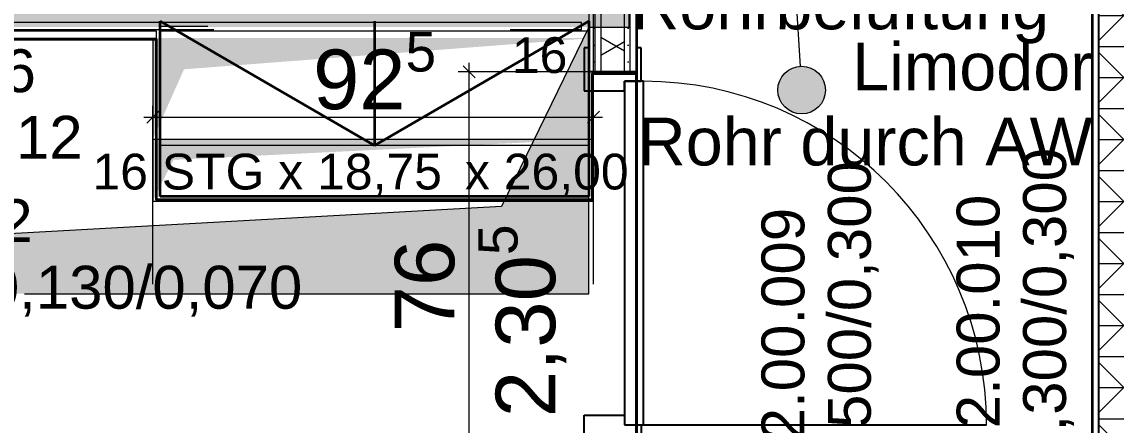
# Model space of a CAD drawing. Extents: x 0 to 42, y 0 to 29.7.
# Drawn here: x 16.409 to 18.706, y 13.764 to 14.609 of the extents above; entities that cross this region are included whole.
import ezdxf
from ezdxf.xclip import XClip

# ---------------------------------------------------------------- set-up
doc = ezdxf.new("R2010")
doc.units = 0
doc.header["$MEASUREMENT"] = 0
doc.header["$XCLIPFRAME"] = 0
doc.linetypes.add('Achse', pattern=[115, 0, -40, 75, 0])
doc.linetypes.add('Strichlinie_ eng', pattern=[0.115, 0.075, -0.04])
for name, color, linetype in [('0_30 - Räume', 7, 'Continuous'), ('0_40 - Durchbrüche', 7, 'Continuous'), ('341 - Tragende Innenwände', 7, 'Continuous'), ('342 - Nichttragende Innenwände', 7, 'Continuous'), ('349 - Innenwände_ sonstiges.Geländer_ Handläufe', 7, 'Continuous'), ('351 - Deckenkonstruktionen.Decken', 7, 'Continuous'), ('351 - Deckenkonstruktionen.Treppen', 7, 'Continuous'), ('352 - Deckenbeläge.Fußbodenaufbauten', 7, 'Continuous'), ('5_00 - WP Ausbau - Bemaßung', 7, 'Continuous'), ('5_00 - WP Ausbau - Texte', 7, 'Continuous')]:
    doc.layers.add(name, color=color, linetype=linetype)
doc.styles.add('ERSTELLTER_STIL_1', font='arial.ttf')
pattern_1 = [(45, (26.131676, 15.72738), (-0.01767767, 0.01767767), [0, -0.025])]

# ---------------------------------------------------------------- blocks, each defined once
blk = doc.blocks.new('Zeichnung_1_1', base_point=(26.1317, 15.7274))
at = {"layer": '0_30 - Räume', "linetype": 'Continuous', "lineweight": 18, "true_color": 0x05000d}
blk.add_hatch(color=178, dxfattribs=at).paths.add_polyline_path([(17.9957, 14.4662), (17.9995, 14.447), (18.0103, 14.4308), (18.0266, 14.42), (18.0457, 14.4162), (18.0648, 14.42), (18.081, 14.4308), (18.0919, 14.447), (18.0957, 14.4662), (18.0919, 14.4853), (18.081, 14.5015), (18.0648, 14.5123), (18.0457, 14.5162), (18.0266, 14.5123), (18.0103, 14.5015), (17.9995, 14.4853)])
at = {"layer": '341 - Tragende Innenwände', "linetype": 'Continuous', "lineweight": 18, "true_color": 0x9f9f9f}
h = blk.add_hatch(dxfattribs=at)
h.set_pattern_fill('Gips_0001', color=253, style=0, pattern_type=2)
h.set_pattern_definition(pattern_1)
h.paths.add_polyline_path([(18.6687, 13.0947), (18.6687, 15.5234), (18.6562, 15.5234), (18.6562, 13.0947)])
at = {"layer": '341 - Tragende Innenwände', "linetype": 'Continuous', "lineweight": 18, "true_color": 0x05000d}
h = blk.add_hatch(dxfattribs=at)
h.set_pattern_fill('Holz__Sperrholz_2__0001', color=178, style=0, pattern_type=2)
h.set_pattern_definition([(0, (26.131676, 15.72738), (0, 0.065), []), (45, (26.13168, 15.72738), (-0.13, 0.13), [0.091924, -0.091924]), (45, (26.19668, 15.72738), (-0.13, 0.13), [0.091924, -0.091924]), (45, (26.26168, 15.72738), (-0.13, 0.13), [0.091924, -0.091924]), (45, (26.32668, 15.72738), (-0.13, 0.13), [0.091924, -0.091924]), (315, (26.13168, 15.72738), (0.13, 0.13), [0.091924, -0.091924]), (315, (26.19668, 15.72738), (0.13, 0.13), [0.091924, -0.091924]), (315, (26.26168, 15.72738), (0.13, 0.13), [0.091924, -0.091924]), (315, (26.32668, 15.72738), (0.13, 0.13), [0.091924, -0.091924])])
h.paths.add_polyline_path([(18.7687, 13.0822), (18.7687, 15.5234), (18.6687, 15.5234), (18.6687, 13.0822)])
at = {"layer": '342 - Nichttragende Innenwände', "linetype": 'Continuous', "lineweight": 18, "true_color": 0x9f9f9f}
h = blk.add_hatch(dxfattribs=at)
h.set_pattern_fill('Gips_0001', color=253, style=0, pattern_type=2)
h.set_pattern_definition(pattern_1)
h.paths.add_polyline_path([(17.5988, 15.5234), (17.5988, 14.5047), (17.6118, 14.5047), (17.6118, 15.5234)])
h = blk.add_hatch(dxfattribs=at)
h.set_pattern_fill('Gips_0001', color=253, style=0, pattern_type=2)
h.set_pattern_definition(pattern_1)
h.paths.add_polyline_path([(17.6238, 15.5234), (17.6118, 15.5234), (17.6118, 14.5047), (17.6238, 14.5047)])
at = {"layer": '342 - Nichttragende Innenwände', "linetype": 'Continuous', "lineweight": 18, "true_color": 0xcdcd00}
h = blk.add_hatch(dxfattribs=at)
h.set_pattern_fill('Dämmung__weich_0001', color=52, style=0, pattern_type=2)
h.set_pattern_definition([(150, (26.131676, 15.72738), (0.0375, 0.0649519), []), (210, (26.131676, 15.72738), (-0.0375, 0.0649519), [])])
h.paths.add_polyline_path([(17.6738, 15.363), (17.6238, 15.363), (17.6238, 14.5047), (17.6738, 14.5047)])
at = {"layer": '342 - Nichttragende Innenwände', "linetype": 'Continuous', "lineweight": 18, "true_color": 0x9f9f9f}
h = blk.add_hatch(dxfattribs=at)
h.set_pattern_fill('Gips_0001', color=253, style=0, pattern_type=2)
h.set_pattern_definition(pattern_1)
h.paths.add_polyline_path([(17.6858, 15.3505), (17.6738, 15.3505), (17.6738, 14.5047), (17.6858, 14.5047)])
h = blk.add_hatch(dxfattribs=at)
h.set_pattern_fill('Gips_0001', color=253, style=0, pattern_type=2)
h.set_pattern_definition(pattern_1)
h.paths.add_polyline_path([(17.6858, 14.5047), (17.6988, 14.5047), (17.6988, 15.3375), (17.6858, 15.3375)])
at = {"layer": '351 - Deckenkonstruktionen.Decken', "linetype": 'Continuous', "lineweight": 0, "true_color": 0x010003}
for points in [[(14.1137, 14.5984), (17.6835, 14.5984), (17.6835, 15.5354), (17.4014, 14.8804)], [(14.1138, 14.0394), (17.5988, 14.0394), (17.5988, 14.5984), (17.4158, 14.2224)]]:
    blk.add_hatch(color=178, dxfattribs=at).paths.add_polyline_path(points)
at = {"layer": '351 - Deckenkonstruktionen.Decken', "linetype": 'Continuous', "lineweight": 0, "true_color": 0x020006}
for points in [[(17.6087, 14.5754), (16.6835, 14.5754), (16.6835, 14.3634), (16.749, 14.5098)], [(16.6835, 14.3634), (16.6835, 14.2334), (16.7268, 14.3201), (17.6087, 14.3634)]]:
    blk.add_hatch(color=178, dxfattribs=at).paths.add_polyline_path(points)
at = {"layer": '0_30 - Räume', "color": 178, "linetype": 'Continuous', "lineweight": 18, "ltscale": 20, "true_color": 0x05000d}
blk.add_line((17.9482, 16.0574), (18.0426, 14.5161), dxfattribs=at)
at = {"layer": '0_30 - Räume', "color": 178, "linetype": 'Achse', "lineweight": 18, "ltscale": 20, "true_color": 0x05000d}
for p, q in [((16.6987, 14.5724), (16.6987, 14.6004)), ((16.6987, 14.6004), (17.6008, 14.6004)), ((13.3934, 14.5724), (16.6987, 14.5724))]:
    blk.add_line(p, q, dxfattribs=at)
at = {"layer": '0_30 - Räume', "color": 178, "linetype": 'Continuous', "lineweight": 18, "ltscale": 20, "true_color": 0x05000d}
blk.add_circle((18.0457, 14.4662), 0.05, dxfattribs=at)
at = {"layer": '341 - Tragende Innenwände', "color": 178, "linetype": 'Continuous', "lineweight": 25, "ltscale": 20, "true_color": 0x05000d}
blk.add_line((18.6687, 15.5234), (18.6687, 13.0822), dxfattribs=at)
at = {"layer": '341 - Tragende Innenwände', "color": 178, "linetype": 'Continuous', "lineweight": 18, "ltscale": 20, "true_color": 0x05000d, "flags": 128}
blk.add_lwpolyline([(18.6562, 15.5234), (18.6562, 13.0947)], dxfattribs=at)
at = {"layer": '342 - Nichttragende Innenwände', "color": 178, "linetype": 'Continuous', "lineweight": 18, "ltscale": 20, "true_color": 0x05000d}
for p, q in [((17.6118, 15.5234), (17.6118, 14.5047)), ((17.6238, 15.363), (17.6238, 14.5047)), ((17.6738, 14.5047), (17.6738, 15.363)), ((17.6858, 14.5047), (17.6858, 15.3505)), ((17.6118, 14.5047), (17.5988, 14.5047)), ((17.6118, 14.5047), (17.5988, 14.5047)), ((17.6118, 14.5047), (17.5988, 14.5047)), ((17.6238, 14.5047), (17.6118, 14.5047)), ((17.6238, 14.5047), (17.6118, 14.5047)), ((17.6238, 14.5047), (17.6118, 14.5047)), ((17.6738, 14.5047), (17.6238, 14.5047)), ((17.6738, 14.5047), (17.6238, 14.5047)), ((17.6738, 14.5047), (17.6238, 14.5047)), ((17.6858, 14.5047), (17.6738, 14.5047)), ((17.6858, 14.5047), (17.6738, 14.5047)), ((17.6858, 14.5047), (17.6738, 14.5047)), ((17.6988, 14.5047), (17.6858, 14.5047)), ((17.6988, 14.5047), (17.6858, 14.5047)), ((17.6988, 14.5047), (17.6858, 14.5047))]:
    blk.add_line(p, q, dxfattribs=at)
at = {"layer": '342 - Nichttragende Innenwände', "color": 178, "linetype": 'Continuous', "lineweight": 25, "ltscale": 20, "true_color": 0x05000d}
for p, q in [((17.5988, 14.5547), (17.5888, 14.5547)), ((17.5888, 14.5547), (17.5888, 14.4647)), ((17.5988, 14.5047), (17.5988, 14.5547)), ((17.7088, 14.5547), (17.6988, 14.5547)), ((17.6988, 14.5547), (17.6988, 14.5047)), ((17.7088, 14.4847), (17.7088, 14.5547)), ((17.6988, 14.5047), (17.5988, 14.5047)), ((17.6738, 14.4647), (17.6738, 14.4847)), ((17.6738, 14.4847), (17.7088, 14.4847)), ((17.7138, 14.4847), (17.6738, 14.4847)), ((17.6738, 14.4847), (17.6738, 13.7647)), ((17.7138, 13.7647), (17.7138, 14.4847)), ((17.5888, 14.4647), (17.6738, 14.4647)), ((17.5888, 13.7847), (17.6738, 13.7847)), ((17.5888, 13.6947), (17.5888, 13.7847)), ((17.6738, 13.7847), (17.6738, 13.7647)), ((17.6738, 13.7647), (17.7088, 13.7647)), ((17.6738, 13.7647), (17.7138, 13.7647)), ((17.7088, 13.7647), (17.7088, 13.6947)), ((17.7138, 13.7647), (18.4338, 13.7647))]:
    blk.add_line(p, q, dxfattribs=at)
at = {"layer": '342 - Nichttragende Innenwände', "color": 178, "linetype": 'Continuous', "lineweight": 18, "ltscale": 20, "true_color": 0x05000d, "flags": 128}
for points in [[(17.5988, 15.5234), (17.5988, 14.5047)], [(17.6988, 14.5047), (17.6988, 15.3375)]]:
    blk.add_lwpolyline(points, dxfattribs=at)
at = {"layer": '342 - Nichttragende Innenwände', "color": 178, "linetype": 'Continuous', "lineweight": 18, "ltscale": 20, "true_color": 0x05000d}
blk.add_arc((17.7138, 13.7647), 0.72, 0, 90, dxfattribs=at)
at = {"layer": '349 - Innenwände_ sonstiges.Geländer_ Handläufe', "color": 7, "linetype": 'Continuous', "lineweight": 18, "ltscale": 20}
for p, q in [((16.6913, 14.5899), (13.4035, 14.5899)), ((16.6913, 14.5749), (16.6913, 14.5899)), ((13.3885, 14.5749), (16.6913, 14.5749))]:
    blk.add_line(p, q, dxfattribs=at)
at = {"layer": '349 - Innenwände_ sonstiges.Geländer_ Handläufe', "color": 7, "linetype": 'Strichlinie_ eng', "lineweight": 18, "ltscale": 20}
for p, q in [((17.4338, 14.6079), (15.3028, 14.6079)), ((15.3115, 14.5929), (17.4338, 14.5929)), ((17.5835, 14.6079), (17.4338, 14.6079)), ((17.4338, 14.5929), (17.5835, 14.5929)), ((17.5835, 14.5929), (17.5835, 14.6079))]:
    blk.add_line(p, q, dxfattribs=at)
at = {"layer": '351 - Deckenkonstruktionen.Decken', "color": 8, "linetype": 'Strichlinie_ eng', "lineweight": 18, "ltscale": 20}
for p, q in [((17.5988, 14.5984), (17.4158, 14.2224)), ((17.4158, 14.2224), (14.1138, 14.0394))]:
    blk.add_line(p, q, dxfattribs=at)
at = {"layer": '351 - Deckenkonstruktionen.Decken', "color": 178, "linetype": 'Strichlinie_ eng', "lineweight": 18, "ltscale": 20, "true_color": 0x05000d, "flags": 128}
for points in [[(17.6835, 14.5984), (17.6835, 15.5354)], [(17.5988, 14.0394), (17.5988, 14.5984)], [(17.5988, 14.5984), (17.6835, 14.5984)], [(14.1138, 14.0394), (17.5988, 14.0394)]]:
    blk.add_lwpolyline(points, dxfattribs=at)
at = {"layer": '351 - Deckenkonstruktionen.Decken', "color": 178, "linetype": 'Continuous', "lineweight": 18, "ltscale": 20, "true_color": 0x05000d, "flags": 128}
for points in [[(17.6087, 14.5754), (17.6087, 15.3234)], [(13.3934, 14.5754), (16.6835, 14.5754)], [(16.6835, 14.5754), (16.6835, 14.3634)], [(17.6087, 14.3634), (17.6087, 14.5754)], [(16.6835, 14.3634), (17.6087, 14.3634)], [(16.6835, 14.3634), (16.6835, 14.2334)], [(17.6087, 14.2334), (17.6087, 14.3634)], [(16.6835, 14.2334), (17.6087, 14.2334)]]:
    blk.add_lwpolyline(points, dxfattribs=at)
at = {"layer": '351 - Deckenkonstruktionen.Treppen', "color": 178, "linetype": 'Continuous', "lineweight": 18, "ltscale": 20, "true_color": 0x05000d}
for p, q in [((17.5988, 15.5104), (17.5988, 14.3504)), ((16.6988, 14.3504), (16.6988, 14.6104)), ((16.6988, 14.5904), (17.5988, 14.5904)), ((17.5988, 14.3504), (16.6988, 14.3504))]:
    blk.add_line(p, q, dxfattribs=at)
at = {"layer": '351 - Deckenkonstruktionen.Treppen', "color": 178, "linetype": 'Continuous', "lineweight": 35, "ltscale": 20, "true_color": 0x05000d}
for p, q in [((16.6988, 14.2434), (16.6988, 14.6104)), ((17.1488, 14.3504), (16.6988, 14.6104)), ((17.1488, 14.6104), (17.1488, 14.3504)), ((17.5988, 14.6104), (17.1488, 14.3504)), ((17.5988, 14.6104), (17.5988, 14.2434)), ((17.5988, 14.2434), (16.6988, 14.2434))]:
    blk.add_line(p, q, dxfattribs=at)
at = {"layer": '352 - Deckenbeläge.Fußbodenaufbauten', "color": 178, "linetype": 'Continuous', "lineweight": 35, "ltscale": 20, "true_color": 0x05000d, "flags": 128}
for points in [[(13.305, 15.5454), (11.5978, 15.5454), (11.5978, 12.9697), (17.6988, 12.9697), (17.6988, 14.5), (17.6056, 14.5), (17.6056, 14.2361), (16.6913, 14.2361), (16.6913, 14.5724), (13.3934, 14.5724), (13.3934, 14.6004), (13.2633, 14.6004), (13.2633, 15.5181), (13.305, 15.5181)], [(17.6988, 13.0947), (18.6562, 13.0947), (18.6562, 15.3375), (17.6988, 15.3375)]]:
    blk.add_lwpolyline(points, close=True, dxfattribs=at)
at = {"layer": '5_00 - WP Ausbau - Bemaßung', "color": 178, "linetype": 'Continuous', "lineweight": 18, "ltscale": 20, "true_color": 0x05000d}
for p, q in [((18.6687, 14.4985), (18.6687, 14.8719)), ((17.3477, 14.5047), (17.3477, 14.5234)), ((17.6977, 14.5047), (17.3242, 14.5047)), ((17.3602, 14.4922), (17.3352, 14.5172)), ((17.3477, 13.7447), (17.3477, 14.5047)), ((16.6835, 14.0596), (16.6835, 14.433)), ((17.6087, 14.0596), (17.6087, 14.433)), ((16.6648, 14.4096), (16.6835, 14.4096)), ((16.696, 14.4221), (16.671, 14.3971)), ((16.6835, 14.4096), (17.6087, 14.4096)), ((17.5962, 14.3971), (17.6212, 14.4221)), ((17.6087, 14.4096), (17.6274, 14.4096))]:
    blk.add_line(p, q, dxfattribs=at)
at = {"layer": '0_40 - Durchbrüche', "color": 178, "linetype": 'Continuous', "lineweight": 18, "true_color": 0x05000d, "char_height": 0.09, "attachment_point": 1, "line_spacing_factor": 0.930054, "style": 'ERSTELLTER_STIL_1'}
for s, insert in [('\\A1;{\\pql;\\fArial|b0|i0|c0|p38;BD_H2.00.016\\P\\pql;\\fArial|b0|i0|c0|p38;B/L: \\fArial|b0|i0|c0|p38;0,925\\fArial|b0|i0|c0|p38;/\\fArial|b0|i0|c0|p38;0,212}', (15.6133, 14.5518)), ('\\A1;{\\pql;\\fArial|b0|i0|c0|p38;BA_H2.00.002\\P\\pql;\\fArial|b0|i0|c0|p38;B/L\\fArial|b0|i0|c0|p38;/T\\fArial|b0|i0|c0|p38;: \\fArial|b0|i0|c0|p38;0,925\\fArial|b0|i0|c0|p38;/\\fArial|b0|i0|c0|p38;0,130\\fArial|b0|i0|c0|p38;/\\fArial|b0|i0|c0|p38;0,070}', (15.6133, 14.2375))]:
    blk.add_mtext(s, dxfattribs=dict(at, insert=insert))
at = {"layer": '0_40 - Durchbrüche', "color": 178, "linetype": 'Continuous', "lineweight": 18, "true_color": 0x05000d, "char_height": 0.09, "attachment_point": 1, "rotation": 90, "line_spacing_factor": 0.930054, "style": 'ERSTELLTER_STIL_1'}
for s, insert in [('\\A1;{\\pql;\\fArial|b0|i0|c0|p38;BD_H2.00.010\\P\\pql;\\fArial|b0|i0|c0|p38;B/L: \\fArial|b0|i0|c0|p38;0,300\\fArial|b0|i0|c0|p38;/\\fArial|b0|i0|c0|p38;0,300}', (18.3711, 13.4222)), ('\\A1;{\\pql;\\fArial|b0|i0|c0|p38;BD_H2.00.009\\P\\pql;\\fArial|b0|i0|c0|p38;B/L: \\fArial|b0|i0|c0|p38;0,500\\fArial|b0|i0|c0|p38;/\\fArial|b0|i0|c0|p38;0,300}', (17.9613, 13.3947))]:
    blk.add_mtext(s, dxfattribs=dict(at, insert=insert))
at = {"layer": '351 - Deckenkonstruktionen.Treppen', "color": 178, "linetype": 'Continuous', "lineweight": 18, "true_color": 0x05000d, "char_height": 0.075, "style": 'ERSTELLTER_STIL_1'}
for s, insert, attachment_point in [('\\A1;{\\pqr;\\fArial|b0|i0|c0|p38;16}', (17.5538, 14.539), 6), ('\\A1;{\\pqc;\\pt0,0.05;\\fArial|b0|i0|c0|p38;16 STG x \\fArial|b0|i0|c0|p38;18,75\\fArial|b0|i0|c0|p38;\\A1{\\H.66x;\\S^  ;}\\fArial|b0|i0|c0|p38;\\fArial|b0|i0|c0|p38; x \\fArial|b0|i0|c0|p38;26,00\\fArial|b0|i0|c0|p38;\\A1{\\H.66x;\\S^  ;}\\fArial|b0|i0|c0|p38;\\fArial|b0|i0|c0|p38;\\fArial|b0|i0|c0|p38;\\fArial|b0|i0|c0|p38;\\A1{\\H.66x;\\S^  ;}\\fArial|b0|i0|c0|p38;}', (17.1388, 14.236), 8)]:
    blk.add_mtext(s, dxfattribs=dict(at, insert=insert, attachment_point=attachment_point))
at = {"layer": '5_00 - WP Ausbau - Bemaßung', "color": 178, "linetype": 'Continuous', "lineweight": 18, "true_color": 0x05000d, "insert": (17.0199, 14.3897), "char_height": 0.125, "attachment_point": 7, "style": 'ERSTELLTER_STIL_1'}
blk.add_mtext('\\A1;{\\pql;\\fArial|b0|i0|c0|p38;92\\fArial|b0|i0|c0|p38;\\A1{\\H.66x;\\S5^  ;}}', dxfattribs=at)
at = {"layer": '5_00 - WP Ausbau - Bemaßung', "color": 178, "linetype": 'Continuous', "lineweight": 18, "true_color": 0x05000d, "insert": (17.5648, 13.7806), "char_height": 0.125, "attachment_point": 7, "rotation": 90, "style": 'ERSTELLTER_STIL_1'}
blk.add_mtext('\\A1;{\\pql;\\fArial|b0|i0|c0|p38;2,30\\fArial|b0|i0|c0|p38;\\A1{\\H.66x;\\S5^  ;}}', dxfattribs=at)
at = {"layer": '5_00 - WP Ausbau - Bemaßung', "color": 178, "linetype": 'Continuous', "lineweight": 18, "true_color": 0x05000d, "insert": (17.3182, 13.9585), "char_height": 0.125, "width": 0.189715, "attachment_point": 7, "rotation": 90, "style": 'ERSTELLTER_STIL_1'}
blk.add_mtext('\\A1;{\\pql;\\fArial|b0|i0|c0|p38;76}', dxfattribs=at)
at = {"layer": '5_00 - WP Ausbau - Texte', "color": 44, "linetype": 'Continuous', "lineweight": 18, "true_color": 0xa87300, "insert": (17.6878, 14.8472), "char_height": 0.1, "width": 1.121137, "attachment_point": 1, "line_spacing_factor": 0.921299, "style": 'ERSTELLTER_STIL_1'}
blk.add_mtext('\\A1;{\\pql;\\fArial|b0|i0|c0|p38;WC Rohr ohne Rohrbelüftung}', dxfattribs=at)
at = {"layer": '5_00 - WP Ausbau - Texte', "color": 92, "linetype": 'Continuous', "lineweight": 18, "true_color": 0x00cd00, "insert": (18.6562, 14.5655), "char_height": 0.1, "attachment_point": 3, "line_spacing_factor": 0.942728, "style": 'ERSTELLTER_STIL_1'}
blk.add_mtext('\\A1;{\\pqr;\\fArial|b0|i0|c0|p38;Limodor \\P\\pqr;\\fArial|b0|i0|c0|p38;R\\fArial|b0|i0|c0|p38;ohr durch AW}', dxfattribs=at)

msp = doc.modelspace()

# ---------------------------------------------------------------- block references
at = {"color": 178, "linetype": 'Continuous', "lineweight": 25, "ltscale": 20, "true_color": 0x05000d}
ref = msp.add_blockref('Zeichnung_1_1', (26.1317, 15.7274), dxfattribs=at)
XClip(ref).set_block_clipping_path([(4.1980274282, 3.0257570699), (31.7992466844, 24.1343286538)])

doc.saveas('drawing.dxf')
